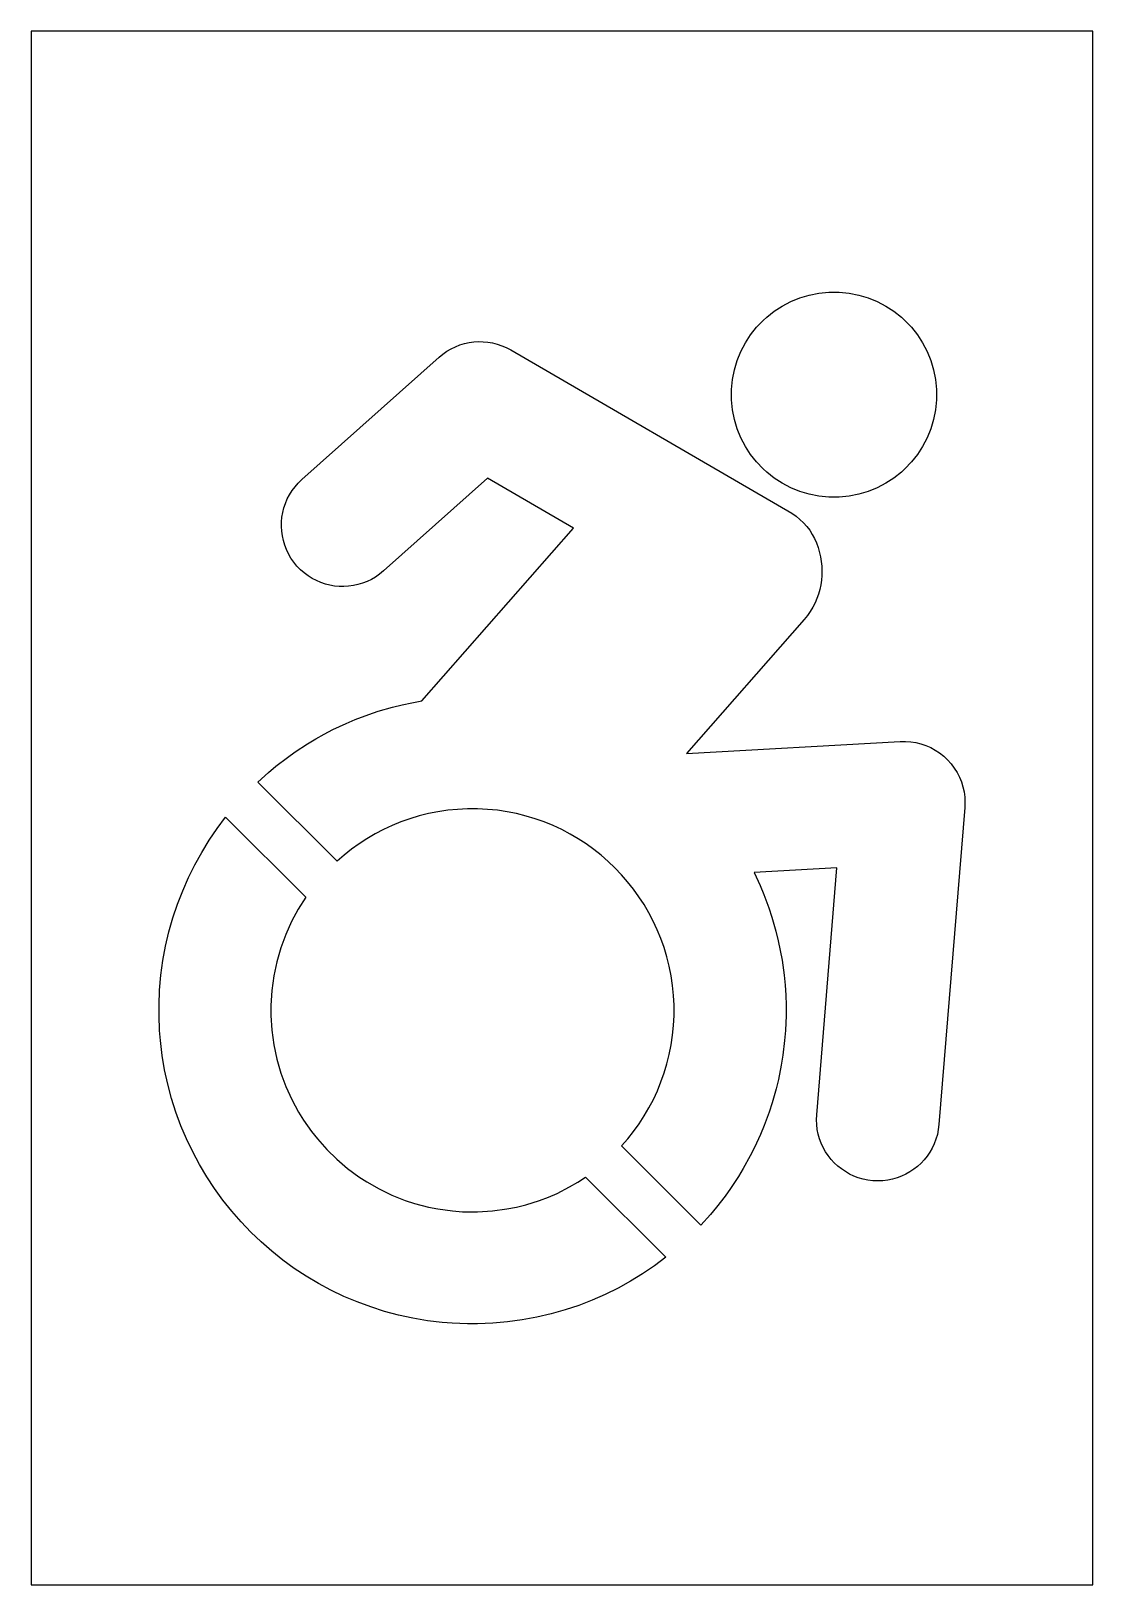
# Model space of a CAD drawing. Extents: x 0 to 41, y 0 to 60.
import ezdxf

# ---------------------------------------------------------------- set-up
doc = ezdxf.new("R2010")
doc.units = 0
doc.layers.add('CUT', color=7, linetype='Continuous')
doc.layers.add('OUTSIDE', color=1, linetype='Continuous')

msp = doc.modelspace()

# ---------------------------------------------------------------- linework, layer by layer
at = {"layer": 'CUT'}
for points in [[(30.4182, 42.0417), (30.0423, 42.1162), (29.68, 42.2253), (29.3332, 42.367), (29.0038, 42.5396), (28.6934, 42.7416), (28.404, 42.9707), (28.2677, 43.0949), (28.0131, 43.3616), (27.784, 43.6509), (27.5822, 43.9613), (27.4095, 44.2908), (27.2678, 44.6375), (27.1587, 44.9998), (27.0842, 45.3757), (27.0461, 45.7635), (27.0461, 46.1591), (27.0842, 46.5468), (27.1587, 46.9228), (27.2678, 47.2849), (27.4095, 47.6317), (27.5822, 47.9613), (27.7841, 48.2716), (28.0132, 48.561), (28.2678, 48.8277), (28.404, 48.9519), (28.6934, 49.1809), (29.0038, 49.3829), (29.3333, 49.5555), (29.68, 49.6974), (30.0423, 49.8063), (30.4183, 49.8808), (30.8061, 49.9189), (31.2016, 49.9189), (31.5894, 49.8808), (31.9653, 49.8063), (32.3275, 49.6974), (32.6743, 49.5555), (33.0037, 49.3829), (33.314, 49.1809), (33.6034, 48.9519), (33.7397, 48.8277), (33.9943, 48.561), (34.2234, 48.2716), (34.4252, 47.9613), (34.5978, 47.6317), (34.7396, 47.2849), (34.8486, 46.9228), (34.9231, 46.5468), (34.9612, 46.1591), (34.9612, 45.7635), (34.9231, 45.3757), (34.8486, 44.9998), (34.7396, 44.6375), (34.5978, 44.2908), (34.4252, 43.9613), (34.2234, 43.6509), (33.9943, 43.3616), (33.7397, 43.0949), (33.6034, 42.9707), (33.314, 42.7416), (33.0037, 42.5396), (32.6743, 42.367), (32.3275, 42.2253), (31.9653, 42.1162), (31.5894, 42.0417), (31.2016, 42.0036), (30.8061, 42.0036)], [(35.3884, 31.8581), (35.5245, 31.7058), (35.6461, 31.5435), (35.7528, 31.3725), (35.8443, 31.1936), (35.9202, 31.0078), (35.9801, 30.8163), (36.0236, 30.6201), (36.0504, 30.4201), (36.06, 30.2177), (36.0522, 30.0135), (35.0546, 17.7736), (35.031, 17.5808), (34.9926, 17.3935), (34.9399, 17.2124), (34.8736, 17.0379), (34.7945, 16.8706), (34.703, 16.7111), (34.6, 16.5599), (34.486, 16.4176), (34.3618, 16.2846), (34.2279, 16.1619), (34.085, 16.0495), (33.9338, 15.9485), (33.775, 15.859), (33.6091, 15.7817), (33.4369, 15.7172), (33.259, 15.6662), (33.0761, 15.629), (32.8888, 15.6063), (32.6978, 15.5986), (32.503, 15.6064), (32.3101, 15.63), (32.1227, 15.6684), (31.9415, 15.7213), (31.767, 15.7875), (31.5996, 15.8668), (31.4401, 15.9582), (31.2888, 16.0613), (31.1465, 16.1753), (31.0137, 16.2995), (30.8908, 16.4335), (30.7785, 16.5765), (30.6774, 16.7277), (30.5879, 16.8865), (30.5107, 17.0525), (30.4462, 17.2247), (30.3952, 17.4026), (30.358, 17.5856), (30.3354, 17.773), (30.3277, 17.9641), (30.3357, 18.1581), (31.1129, 27.6914), (27.918, 27.5135), (28.1518, 27.0083), (28.2949, 26.6646), (28.4903, 26.1393), (28.6072, 25.7829), (28.7623, 25.2393), (28.8518, 24.8713), (28.9301, 24.4991), (28.9968, 24.1227), (29.0749, 23.5508), (29.112, 23.165), (29.137, 22.7756), (29.1495, 22.3832), (29.1495, 21.9897), (29.1264, 21.4061), (29.0957, 21.0211), (29.0274, 20.4501), (28.9673, 20.0742), (28.8556, 19.5177), (28.7672, 19.1521), (28.614, 18.6119), (28.4984, 18.2577), (28.3054, 17.7355), (28.1639, 17.3938), (27.9329, 16.8912), (27.7667, 16.5633), (27.4994, 16.0823), (27.3096, 15.7692), (27.0079, 15.3114), (26.7957, 15.0143), (26.4613, 14.5814), (26.2279, 14.3016), (25.8625, 13.8953), (22.8034, 16.9546), (23.0406, 17.2279), (23.2651, 17.512), (23.4764, 17.8065), (23.6742, 18.111), (23.858, 18.425), (24.0273, 18.7482), (24.1816, 19.08), (24.3207, 19.42), (24.4438, 19.7677), (24.5508, 20.1228), (24.641, 20.4845), (24.7141, 20.8529), (24.7696, 21.2271), (24.807, 21.6069), (24.8259, 21.9916), (24.8259, 22.3803), (24.8069, 22.7659), (24.7694, 23.1463), (24.7137, 23.5211), (24.6404, 23.8901), (24.5498, 24.2525), (24.4425, 24.6083), (24.3188, 24.9565), (24.1793, 25.297), (24.0244, 25.6292), (23.8545, 25.9529), (23.6701, 26.2674), (23.4716, 26.5723), (23.2595, 26.8671), (23.0342, 27.1515), (22.7962, 27.425), (22.546, 27.6871), (22.2839, 27.9374), (22.0104, 28.1754), (21.726, 28.4007), (21.4312, 28.6128), (21.1263, 28.8112), (20.8118, 28.9957), (20.4882, 29.1654), (20.156, 29.3205), (19.8155, 29.46), (19.4672, 29.5836), (19.1116, 29.691), (18.7491, 29.7814), (18.3802, 29.8548), (18.0053, 29.9105), (17.6248, 29.9481), (17.2393, 29.9671), (16.8506, 29.9671), (16.4658, 29.9481), (16.0861, 29.9107), (15.7118, 29.8553), (15.3436, 29.7822), (14.9817, 29.6919), (14.6267, 29.585), (14.2789, 29.4618), (13.939, 29.3228), (13.6072, 29.1684), (13.284, 28.9991), (12.9699, 28.8153), (12.6654, 28.6175), (12.3708, 28.4062), (12.0867, 28.1816), (11.8135, 27.9444), (8.7542, 31.0037), (9.1692, 31.3767), (9.4554, 31.6146), (9.8982, 31.9551), (10.2023, 32.171), (10.6711, 32.4774), (10.9918, 32.6698), (11.3188, 32.8525), (11.652, 33.0251), (12.1629, 33.2653), (12.5105, 33.4124), (13.0421, 33.6129), (13.4029, 33.7332), (13.9534, 33.8924), (14.3262, 33.9844), (14.7035, 34.0648), (15.085, 34.1333), (20.9433, 40.8054), (17.6244, 42.7327), (13.6098, 39.1516), (13.4597, 39.0281), (13.3026, 38.919), (13.1395, 38.8242), (12.9711, 38.7435), (12.7984, 38.6769), (12.6221, 38.6244), (12.4432, 38.5861), (12.2625, 38.5617), (12.0809, 38.5511), (11.8992, 38.5547), (11.7182, 38.5718), (11.539, 38.6029), (11.3622, 38.6478), (11.1888, 38.7062), (11.0197, 38.7784), (10.8556, 38.8642), (10.6975, 38.9635), (10.5462, 39.0764), (10.4025, 39.2027), (10.2674, 39.3422), (10.144, 39.4924), (10.035, 39.6495), (9.9401, 39.8126), (9.8594, 39.9809), (9.7929, 40.1538), (9.7404, 40.33), (9.702, 40.5089), (9.6776, 40.6897), (9.6672, 40.8713), (9.6706, 41.053), (9.6879, 41.2339), (9.7189, 41.4132), (9.7638, 41.5898), (9.8223, 41.7632), (9.8944, 41.9325), (9.9802, 42.0965), (10.0795, 42.2545), (10.1923, 42.4059), (10.3186, 42.5495), (10.4582, 42.6846), (15.7536, 47.4082), (15.9008, 47.5293), (16.0554, 47.6369), (16.2166, 47.7311), (16.3834, 47.8118), (16.555, 47.8787), (16.7306, 47.9318), (16.9094, 47.9712), (17.0904, 47.9967), (17.2728, 48.0082), (17.4558, 48.0054), (17.6386, 47.9887), (17.8202, 47.9575), (17.9998, 47.9121), (18.1765, 47.8521), (18.3496, 47.7776), (18.5181, 47.6886), (29.3758, 41.3788), (29.5378, 41.2682), (29.6878, 41.1465), (29.8257, 41.0147), (29.9512, 40.8736), (30.0641, 40.7241), (30.1641, 40.567), (30.2512, 40.4032), (30.3249, 40.2336), (30.3851, 40.059), (30.4759, 39.7035), (30.5085, 39.5246), (30.5294, 39.3439), (30.5385, 39.1624), (30.5358, 38.9806), (30.5213, 38.7993), (30.4949, 38.6188), (30.4566, 38.4398), (30.4063, 38.263), (30.3439, 38.0891), (30.2695, 37.9185), (30.1829, 37.7522), (30.0841, 37.5904), (29.9732, 37.4338), (29.8499, 37.2833), (25.3076, 32.1101), (33.5614, 32.5695), (33.7654, 32.5718), (33.9675, 32.5568), (34.1665, 32.525), (34.3616, 32.4763), (34.5515, 32.4116), (34.7354, 32.331), (34.912, 32.2349), (35.0804, 32.1238), (35.2396, 31.9981)], [(17.2384, 14.4047), (17.8119, 14.4398), (18.3735, 14.5159), (18.7406, 14.5885), (19.1014, 14.6782), (19.6296, 14.8438), (19.9726, 14.9742), (20.3076, 15.1201), (20.7944, 15.367), (21.1077, 15.5497), (21.4116, 15.7462), (24.5039, 12.6541), (24.0659, 12.3264), (23.613, 12.0183), (23.1457, 11.7304), (22.6648, 11.4634), (22.1709, 11.2178), (21.6645, 10.9944), (21.1463, 10.7938), (20.617, 10.6165), (20.0771, 10.4634), (19.5272, 10.335), (18.968, 10.2319), (18.4002, 10.1548), (17.8242, 10.1043), (17.2409, 10.0811), (16.8486, 10.0811), (16.2643, 10.1043), (15.8789, 10.135), (15.3074, 10.2033), (14.7443, 10.2978), (14.1904, 10.418), (13.6462, 10.5631), (13.1124, 10.7325), (12.5896, 10.9257), (12.0784, 11.1418), (11.5795, 11.3805), (11.0935, 11.6409), (10.6211, 11.9224), (10.1628, 12.2245), (9.7194, 12.5465), (9.2914, 12.8877), (8.8795, 13.2475), (8.4843, 13.6254), (8.1065, 14.0206), (7.7466, 14.4325), (7.4054, 14.8604), (7.0834, 15.3039), (6.7813, 15.7621), (6.4998, 16.2346), (6.2394, 16.7204), (6.0008, 17.2194), (5.7846, 17.7306), (5.5914, 18.2534), (5.422, 18.7872), (5.2769, 19.3314), (5.1567, 19.8854), (5.0622, 20.4484), (4.9939, 21.02), (4.9632, 21.4053), (4.94, 21.9896), (4.94, 22.3819), (4.9632, 22.9653), (5.0137, 23.5412), (5.0908, 24.1091), (5.1939, 24.6682), (5.3223, 25.2181), (5.4754, 25.758), (5.6526, 26.2873), (5.8533, 26.8056), (6.0767, 27.3119), (6.3222, 27.806), (6.5893, 28.2869), (6.8772, 28.754), (7.1853, 29.2071), (7.513, 29.6451), (10.6053, 26.5529), (10.3155, 26.0934), (10.0576, 25.6132), (9.8331, 25.1136), (9.6435, 24.5965), (9.4902, 24.063), (9.3748, 23.5145), (9.2988, 22.9529), (9.2636, 22.3794), (9.2636, 21.9914), (9.2991, 21.415), (9.3759, 20.8505), (9.4924, 20.2995), (9.6471, 19.7634), (9.8385, 19.244), (10.0652, 18.7424), (10.3255, 18.2604), (10.517, 17.9507), (10.83, 17.5046), (11.0553, 17.2202), (11.417, 16.8142), (11.8057, 16.4344), (12.22, 16.0821), (12.6584, 15.759), (12.9633, 15.5605), (13.4385, 15.2893), (13.9337, 15.0513), (14.4474, 14.8479), (14.7994, 14.7324), (15.3406, 14.5902), (15.7095, 14.5169), (16.2739, 14.4402), (16.657, 14.4118)]]:
    msp.add_lwpolyline(points, close=True, dxfattribs=at)
at = {"layer": 'OUTSIDE'}
msp.add_lwpolyline([(0, 0), (41, 0), (41, 60), (0, 60)], close=True, dxfattribs=at)

doc.saveas('drawing.dxf')
